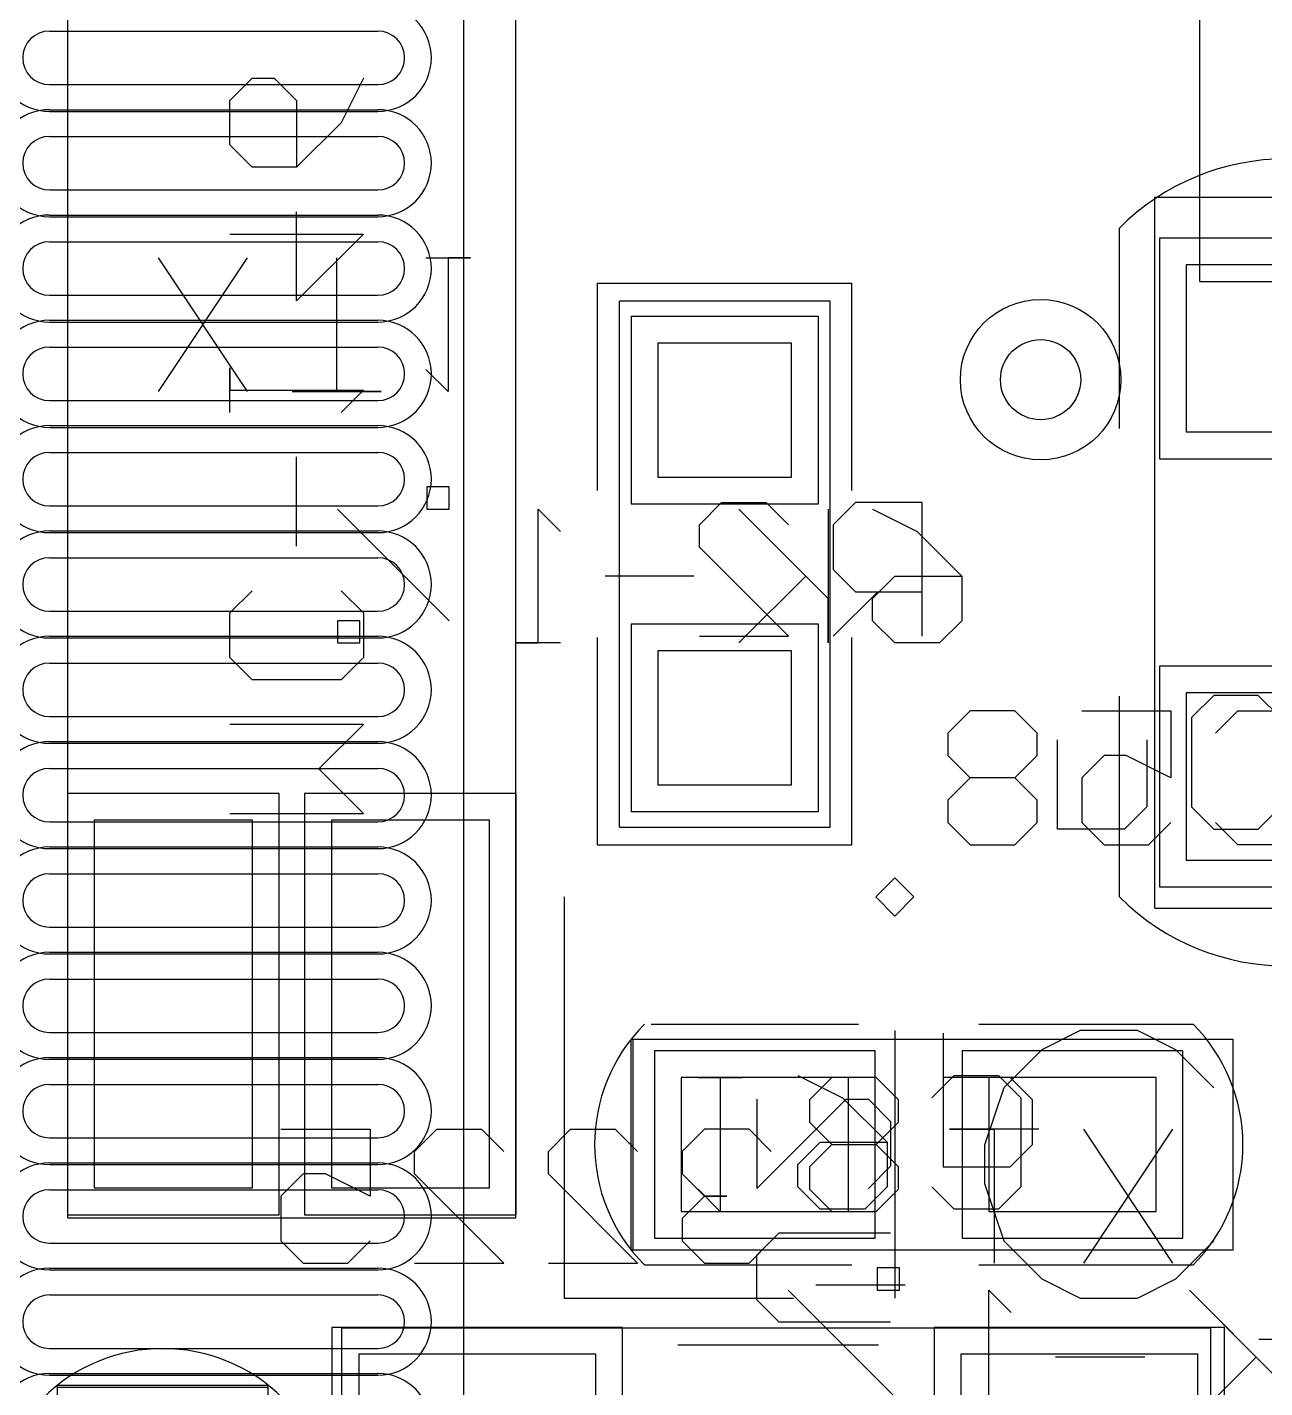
# Model space of a CAD drawing. Header units: millimetres. Extents: x 40.7 to 137.6, y 57.5 to 86.7.
# Drawn here: x 65.65 to 70.35, y 70.27 to 75.44 of the extents above; entities that cross this region are included whole.
import ezdxf

# ---------------------------------------------------------------- set-up
doc = ezdxf.new("R2010")
doc.units = ezdxf.units.MM
for name, color, linetype in [('BottomOverlay', 54, 'Continuous'), ('BottomPaste', 16, 'Continuous'), ('BottomSolder', 6, 'Continuous'), ('DrillDrawing', 1, 'Continuous'), ('Mechanical14', 56, 'Continuous'), ('Mechanical15', 56, 'Continuous'), ('Mechanical16', 56, 'Continuous'), ('MultiLayer', 9, 'Continuous'), ('TopOverlay', 2, 'Continuous'), ('TopPaste', 8, 'Continuous'), ('TopSolder', 216, 'Continuous'), ('ViaHoleLayer', 16, 'Continuous')]:
    doc.layers.add(name, color=color, linetype=linetype)

# ---------------------------------------------------------------- blocks, each defined once
blk = doc.blocks.new('0402C_B_11')
at = {"layer": 'BottomOverlay'}
for p, q in [((-0.4318, 0.4572), (0.3556, 0.4572)), ((0.8128, 0.4572), (1.6256, 0.4572)), ((-0.4572, -0.4572), (0.3302, -0.4572)), ((0.8128, -0.4572), (1.6256, -0.4572))]:
    blk.add_line(p, q, dxfattribs=at)
for centre, start, end in [((0, 0), 135, 225), ((1.1684, 0), 315, 45)]:
    blk.add_arc(centre, 0.6466, start, end, dxfattribs=at)
at = {"layer": 'BottomPaste'}
for p, q in [((-0.3175, 0.254), (-0.3175, -0.254)), ((0.3175, 0.254), (-0.3175, 0.254)), ((0.3175, -0.254), (0.3175, 0.254)), ((0.8509, 0.254), (0.8509, -0.254)), ((1.4859, 0.254), (0.8509, 0.254)), ((1.4859, -0.254), (1.4859, 0.254)), ((-0.3175, -0.254), (0.3175, -0.254)), ((0.8509, -0.254), (1.4859, -0.254))]:
    blk.add_line(p, q, dxfattribs=at)
at = {"layer": 'BottomSolder'}
for p, q in [((-0.4191, 0.3556), (-0.4191, -0.3556)), ((0.4191, 0.3556), (-0.4191, 0.3556)), ((0.4191, -0.3556), (0.4191, 0.3556)), ((0.7493, 0.3556), (0.7493, -0.3556)), ((1.5875, 0.3556), (0.7493, 0.3556)), ((1.5875, -0.3556), (1.5875, 0.3556)), ((-0.4191, -0.3556), (0.4191, -0.3556)), ((0.7493, -0.3556), (1.5875, -0.3556))]:
    blk.add_line(p, q, dxfattribs=at)
at = {"layer": 'Mechanical14'}
for p, q in [((-0.508, 0.4), (1.778, 0.4)), ((-0.508, -0.4), (-0.508, 0.4)), ((1.778, -0.4), (1.778, 0.4)), ((0.1256, 0.2626), (0.2949, 0.178)), ((0.6334, 0.178), (0.7181, 0.2626)), ((0.7181, 0.2626), (0.8874, 0.2626)), ((0.8874, 0.2626), (0.972, 0.178)), ((0.2949, 0.178), (0.4642, 0.0087)), ((0.972, 0.178), (0.972, -0.1606)), ((0.1256, -0.0759), (0.2102, 0.0087)), ((0.2102, 0.0087), (0.4642, 0.0087)), ((0.4642, 0.0087), (0.4642, -0.1606)), ((0.1256, -0.1606), (0.1256, -0.0759)), ((0.2102, -0.2452), (0.1256, -0.1606)), ((0.4642, -0.1606), (0.3795, -0.2452)), ((0.7181, -0.2452), (0.6334, -0.1606)), ((0.972, -0.1606), (0.8874, -0.2452)), ((0.3795, -0.2452), (0.2102, -0.2452)), ((0.8874, -0.2452), (0.7181, -0.2452)), ((-0.508, -0.4), (1.778, -0.4))]:
    blk.add_line(p, q, dxfattribs=at)
at = {"layer": 'Mechanical16'}
for p, q in [((0.677, 0.4233), (0.677, -0.0846)), ((-0.5, -0.4), (-0.5, 0.4)), ((-0.5, 0.4), (1.778, 0.4)), ((1.778, -0.4), (1.778, 0.4)), ((-0.254, 0.254), (-0.0847, 0.254)), ((-0.0847, 0.254), (-0.1694, 0.254)), ((-0.1694, 0.254), (-0.1694, -0.2538)), ((0.2538, 0.254), (0.1692, 0.1694)), ((0.4231, 0.254), (0.2538, 0.254)), ((0.5078, 0.1694), (0.4231, 0.254)), ((0.931, 0.254), (0.677, 0.254)), ((1.0156, 0.1694), (0.931, 0.254)), ((0.1692, 0.1694), (0.1692, 0.0847)), ((0.5078, 0.0847), (0.5078, 0.1694)), ((1.0156, 0.0001), (1.0156, 0.1694)), ((0.1692, 0.0847), (0.2538, 0.0001)), ((0.4231, 0.0001), (0.5078, 0.0847)), ((0.2538, 0.0001), (0.1692, -0.0846)), ((0.2538, 0.0001), (0.4231, 0.0001)), ((0.5078, -0.0846), (0.4231, 0.0001)), ((0.931, -0.0846), (1.0156, 0.0001)), ((0.1692, -0.0846), (0.1692, -0.1692)), ((0.5078, -0.1692), (0.5078, -0.0846)), ((0.677, -0.0846), (0.931, -0.0846)), ((-0.1694, -0.2538), (-0.254, -0.1692)), ((0.1692, -0.1692), (0.2538, -0.2538)), ((0.4231, -0.2538), (0.5078, -0.1692)), ((0.2538, -0.2538), (0.4231, -0.2538)), ((-0.5, -0.4), (1.778, -0.4))]:
    blk.add_line(p, q, dxfattribs=at)
blk = doc.blocks.new('0402C_B_46')
at = {"layer": 'BottomOverlay'}
for p, q in [((0.3556, 0.4572), (-0.4318, 0.4572)), ((1.6256, 0.4572), (0.8128, 0.4572)), ((0.3302, -0.4572), (-0.4572, -0.4572)), ((1.6256, -0.4572), (0.8128, -0.4572))]:
    blk.add_line(p, q, dxfattribs=at)
for centre, start, end in [((0, 0), 135, 225), ((1.1684, 0), 315, 45)]:
    blk.add_arc(centre, 0.6466, start, end, dxfattribs=at)
at = {"layer": 'BottomPaste'}
for p, q in [((-0.3175, 0.254), (-0.3175, -0.254)), ((0.3175, 0.254), (-0.3175, 0.254)), ((0.3175, -0.254), (0.3175, 0.254)), ((0.8509, 0.254), (0.8509, -0.254)), ((1.4859, 0.254), (0.8509, 0.254)), ((1.4859, -0.254), (1.4859, 0.254)), ((-0.3175, -0.254), (0.3175, -0.254)), ((0.8509, -0.254), (1.4859, -0.254))]:
    blk.add_line(p, q, dxfattribs=at)
at = {"layer": 'BottomSolder'}
for p, q in [((-0.4191, 0.3556), (-0.4191, -0.3556)), ((0.4191, 0.3556), (-0.4191, 0.3556)), ((0.4191, -0.3556), (0.4191, 0.3556)), ((0.7493, 0.3556), (0.7493, -0.3556)), ((1.5875, 0.3556), (0.7493, 0.3556)), ((1.5875, -0.3556), (1.5875, 0.3556)), ((-0.4191, -0.3556), (0.4191, -0.3556)), ((0.7493, -0.3556), (1.5875, -0.3556))]:
    blk.add_line(p, q, dxfattribs=at)
at = {"layer": 'Mechanical14'}
for p, q in [((-0.508, -0.4), (-0.508, 0.4)), ((1.778, 0.4), (-0.508, 0.4)), ((1.778, -0.4), (1.778, 0.4)), ((-0.2538, 0.1694), (-0.1692, 0.254)), ((-0.1692, 0.254), (0.1694, 0.254)), ((0.1694, 0.254), (0.254, 0.1694)), ((-0.2538, 0.0001), (-0.2538, 0.1694)), ((0.254, 0.1694), (0.254, 0.0001)), ((-0.1692, -0.0846), (-0.2538, 0.0001)), ((0.254, 0.0001), (0.1694, -0.0846)), ((-0.1692, -0.4231), (0.0001, -0.2538)), ((0.0001, -0.2538), (0.1694, -0.2538)), ((0.0001, -0.5078), (0.0001, -0.2538)), ((0.1694, -0.2538), (0.254, -0.3385)), ((0.254, -0.3385), (0.254, -0.5078)), ((1.778, -0.4), (-0.508, -0.4)), ((-0.2538, -0.5924), (-0.1692, -0.4231)), ((0.0847, -0.5924), (0.0001, -0.5078)), ((0.254, -0.5078), (0.1694, -0.5924)), ((0.1694, -0.5924), (0.0847, -0.5924)), ((-0.1692, -0.9309), (0.0001, -0.7617)), ((0.0001, -0.7617), (0.1694, -0.7617)), ((0.0001, -1.0156), (0.0001, -0.7617)), ((0.1694, -0.7617), (0.254, -0.8463)), ((0.254, -0.8463), (0.254, -1.0156)), ((-0.2538, -1.1002), (-0.1692, -0.9309)), ((0.0847, -1.1002), (0.0001, -1.0156)), ((0.254, -1.0156), (0.1694, -1.1002)), ((0.1694, -1.1002), (0.0847, -1.1002))]:
    blk.add_line(p, q, dxfattribs=at)
at = {"layer": 'Mechanical16'}
for p, q in [((1.778, 0.4), (-0.5, 0.4)), ((-0.5, -0.4), (-0.5, 0.4)), ((1.778, -0.4), (1.778, 0.4)), ((-0.2538, 0.1694), (-0.1692, 0.254)), ((0.254, 0.254), (0.254, 0.0847)), ((0.254, 0.1694), (-0.2538, 0.1694)), ((0.254, 0.0847), (0.254, 0.1694)), ((-0.1692, -0.1692), (-0.2538, -0.2538)), ((0.1694, -0.1692), (-0.1692, -0.1692)), ((0.254, -0.2538), (0.1694, -0.1692)), ((-0.2538, -0.2538), (-0.2538, -0.4231)), ((0.254, -0.4231), (0.254, -0.2538)), ((1.778, -0.4), (-0.5, -0.4)), ((-0.2538, -0.4231), (-0.1692, -0.5078)), ((0.1694, -0.5078), (0.254, -0.4231)), ((-0.1692, -0.5078), (0.1694, -0.5078)), ((-0.2538, -0.931), (0.0001, -0.677)), ((0.0001, -0.677), (0.0001, -1.0156)), ((0.254, -0.931), (-0.2538, -0.931))]:
    blk.add_line(p, q, dxfattribs=at)
blk = doc.blocks.new('0402R_B_48')
at = {"layer": 'BottomOverlay'}
for p, q in [((-0.2794, 0.4826), (-1.0668, 0.4826)), ((-1.0668, -0.4826), (-1.0668, 0.4826)), ((1.0668, 0.4826), (0.2794, 0.4826)), ((1.0668, -0.4826), (1.0668, 0.4826)), ((-0.2794, -0.4826), (-1.0668, -0.4826)), ((1.0668, -0.4826), (0.2794, -0.4826))]:
    blk.add_line(p, q, dxfattribs=at)
at = {"layer": 'BottomPaste'}
for p, q in [((-0.8382, 0.254), (-0.8382, -0.254)), ((-0.3302, 0.254), (-0.8382, 0.254)), ((-0.3302, -0.254), (-0.3302, 0.254)), ((0.3302, 0.254), (0.3302, -0.254)), ((0.8382, 0.254), (0.3302, 0.254)), ((0.8382, -0.254), (0.8382, 0.254)), ((-0.8382, -0.254), (-0.3302, -0.254)), ((0.3302, -0.254), (0.8382, -0.254))]:
    blk.add_line(p, q, dxfattribs=at)
at = {"layer": 'BottomSolder'}
for p, q in [((-0.9398, 0.3556), (-0.9398, -0.3556)), ((-0.2286, 0.3556), (-0.9398, 0.3556)), ((-0.2286, -0.3556), (-0.2286, 0.3556)), ((0.2286, 0.3556), (0.2286, -0.3556)), ((0.9398, 0.3556), (0.2286, 0.3556)), ((0.9398, -0.3556), (0.9398, 0.3556)), ((-0.9398, -0.3556), (-0.2286, -0.3556)), ((0.2286, -0.3556), (0.9398, -0.3556))]:
    blk.add_line(p, q, dxfattribs=at)
at = {"layer": 'Mechanical14'}
for p, q in [((0.2744, 0.75), (-0.2334, 0.75)), ((-0.2334, 0.75), (-0.2334, 0.4961)), ((0.1051, 0.4961), (0.1051, 0.75)), ((0.1051, 0.5807), (0.2744, 0.4114)), ((-0.2334, 0.4961), (-0.1488, 0.4114)), ((0.0205, 0.4114), (0.1051, 0.4961)), ((-1, -0.4), (-1, 0.4)), ((1, 0.4), (-1, 0.4)), ((-0.1488, 0.4114), (0.0205, 0.4114)), ((1, -0.4), (1, 0.4)), ((-0.2334, 0.1575), (-0.1488, 0.2422)), ((0.2744, 0.2422), (-0.0642, -0.0964)), ((0.2744, -0.0964), (0.2744, 0.2422)), ((-0.2334, -0.0118), (-0.2334, 0.1575)), ((-0.1488, -0.0964), (-0.2334, -0.0118)), ((-0.0642, -0.0964), (-0.1488, -0.0964)), ((1, -0.4), (-1, -0.4))]:
    blk.add_line(p, q, dxfattribs=at)
at = {"layer": 'Mechanical16'}
for p, q in [((-0.1232, 0.7307), (0.0461, 0.9)), ((0.0461, 0.9), (0.2154, 0.9)), ((0.0461, 0.6461), (0.0461, 0.9)), ((0.2154, 0.9), (0.3, 0.8154)), ((0.3, 0.8154), (0.3, 0.6461)), ((-0.2078, 0.5614), (-0.1232, 0.7307)), ((0.1307, 0.5614), (0.0461, 0.6461)), ((0.3, 0.6461), (0.2154, 0.5614)), ((0.2154, 0.5614), (0.1307, 0.5614)), ((1, 0.4), (-1, 0.4)), ((-1, -0.4), (-1, 0.4)), ((-0.2078, 0.3922), (0.3, 0.3922)), ((0.1307, 0.3922), (-0.2078, 0.0536)), ((0.3, 0.3922), (0.1307, 0.3922)), ((1, -0.4), (1, 0.4)), ((-0.2078, 0.0536), (0.0461, 0.3075)), ((0.0461, 0.3075), (0.3, 0.0536)), ((0.0461, -0.1157), (0.0461, -0.4542)), ((1, -0.4), (-1, -0.4)), ((-0.2078, -0.7081), (-0.1232, -0.6235)), ((0.3, -0.6235), (0.3, -0.7928)), ((0.3, -0.7081), (-0.2078, -0.7081)), ((0.3, -0.7928), (0.3, -0.7081)), ((-0.2078, -1.0467), (-0.2925, -1.0467)), ((-0.2925, -1.0467), (-0.2925, -1.1313)), ((0.2154, -1.0467), (-0.2078, -1.4699)), ((-0.2078, -1.1313), (-0.2078, -1.0467)), ((-0.2925, -1.1313), (-0.2078, -1.1313)), ((0.3, -1.3853), (0.2154, -1.3853)), ((0.2154, -1.3853), (0.2154, -1.4699)), ((0.3, -1.4699), (0.3, -1.3853)), ((0.2154, -1.4699), (0.3, -1.4699))]:
    blk.add_line(p, q, dxfattribs=at)
blk = doc.blocks.new('SMD3225_B_56')
at = {"layer": 'BottomOverlay'}
for p, q in [((1.905, 0.381), (0.889, 0.381)), ((-0.635, -1.524), (-0.635, -0.762)), ((0.762, -1.016), (0.762, -0.762)), ((3.429, -1.524), (3.429, -0.762)), ((2.032, -1.016), (0.762, -1.016)), ((2.032, -1.397), (2.032, -1.016)), ((1.905, -2.667), (0.889, -2.667))]:
    blk.add_line(p, q, dxfattribs=at)
at = {"layer": 'BottomPaste'}
for p, q in [((0.6, 0.45), (-0.6, 0.45)), ((-0.6, 0.45), (-0.6, -0.45)), ((0.6, -0.45), (0.6, 0.45)), ((3.394, 0.45), (2.194, 0.45)), ((2.194, 0.45), (2.194, -0.45)), ((3.394, -0.45), (3.394, 0.45)), ((-0.6, -0.45), (0.6, -0.45)), ((2.194, -0.45), (3.394, -0.45)), ((0.6, -1.836), (-0.6, -1.836)), ((-0.6, -1.836), (-0.6, -2.736)), ((0.6, -2.736), (0.6, -1.836)), ((3.394, -1.836), (2.194, -1.836)), ((2.194, -1.836), (2.194, -2.736)), ((3.394, -2.736), (3.394, -1.836)), ((-0.6, -2.736), (0.6, -2.736)), ((2.194, -2.736), (3.394, -2.736))]:
    blk.add_line(p, q, dxfattribs=at)
at = {"layer": 'BottomSolder'}
for p, q in [((0.7016, 0.5516), (-0.7016, 0.5516)), ((-0.7016, 0.5516), (-0.7016, -0.5516)), ((0.7016, -0.5516), (0.7016, 0.5516)), ((3.4956, 0.5516), (2.0924, 0.5516)), ((2.0924, 0.5516), (2.0924, -0.5516)), ((3.4956, -0.5516), (3.4956, 0.5516)), ((-0.7016, -0.5516), (0.7016, -0.5516)), ((2.0924, -0.5516), (3.4956, -0.5516)), ((0.7016, -1.7344), (-0.7016, -1.7344)), ((-0.7016, -1.7344), (-0.7016, -2.8376)), ((0.7016, -2.8376), (0.7016, -1.7344)), ((3.4956, -1.7344), (2.0924, -1.7344)), ((2.0924, -1.7344), (2.0924, -2.8376)), ((3.4956, -2.8376), (3.4956, -1.7344)), ((-0.7016, -2.8376), (0.7016, -2.8376)), ((2.0924, -2.8376), (3.4956, -2.8376))]:
    blk.add_line(p, q, dxfattribs=at)
at = {"layer": 'Mechanical14'}
for p, q in [((-0.7, -2.8), (-0.7, 0.5)), ((3.5, 0.5), (-0.7, 0.5)), ((3.5, -2.8), (3.5, 0.5)), ((-1.5682, -0.801), (-1.4836, -0.7164)), ((-1.4836, -0.7164), (-1.3143, -0.7164)), ((-1.3143, -0.7164), (-1.2296, -0.801)), ((-1.0604, -1.1396), (-1.0604, -0.7164)), ((-0.7218, -0.7164), (-0.7218, -1.1396)), ((-1.5682, -0.8856), (-1.5682, -0.801)), ((-1.2296, -1.2242), (-1.5682, -0.8856)), ((-0.9757, -1.2242), (-1.0604, -1.1396)), ((-0.7218, -1.1396), (-0.8064, -1.2242)), ((-1.5682, -1.2242), (-1.2296, -1.2242)), ((-0.8064, -1.2242), (-0.9757, -1.2242)), ((3.5, -2.8), (-0.7, -2.8))]:
    blk.add_line(p, q, dxfattribs=at)
at = {"layer": 'Mechanical16'}
for p, q in [((3.5, 0.5), (-0.7, 0.5)), ((-0.7, -2.8), (-0.7, 0.5)), ((3.5, -2.8), (3.5, 0.5)), ((-1.4538, 0.354), (-0.946, 0.0154)), ((-1.4538, 0.0154), (-0.946, 0.354)), ((-1.4538, -0.1538), (-1.4538, -0.4924)), ((-1.4538, -0.4924), (-1.4538, -0.3231)), ((-1.4538, -0.3231), (-0.946, -0.3231)), ((-0.8614, -0.6617), (-0.8614, -1.0002)), ((-1.3692, -1.1695), (-1.4538, -1.2541)), ((-0.946, -1.2541), (-1.0306, -1.1695)), ((-1.4538, -1.2541), (-1.4538, -1.4234)), ((-0.946, -1.4234), (-0.946, -1.2541)), ((-1.1999, -1.4234), (-1.1999, -1.3388)), ((-1.1999, -1.3388), (-1.1999, -1.4234)), ((-1.4538, -1.4234), (-1.3692, -1.5081)), ((-1.2846, -1.5081), (-1.1999, -1.4234)), ((-1.1999, -1.4234), (-1.1153, -1.5081)), ((-1.0306, -1.5081), (-0.946, -1.4234)), ((-1.3692, -1.5081), (-1.2846, -1.5081)), ((-1.1153, -1.5081), (-1.0306, -1.5081)), ((-1.4538, -1.762), (-1.3692, -1.6773)), ((-0.946, -1.6773), (-1.2846, -2.0159)), ((-0.946, -2.0159), (-0.946, -1.6773)), ((-1.4538, -1.9313), (-1.4538, -1.762)), ((-1.3692, -2.0159), (-1.4538, -1.9313)), ((-1.2846, -2.0159), (-1.3692, -2.0159)), ((-1.4538, -2.2698), (-1.3692, -2.1852)), ((-0.946, -2.1852), (-1.2846, -2.5237)), ((-0.946, -2.5237), (-0.946, -2.1852)), ((-1.4538, -2.4391), (-1.4538, -2.2698)), ((-1.3692, -2.5237), (-1.4538, -2.4391)), ((-1.2846, -2.5237), (-1.3692, -2.5237)), ((-1.4538, -3.0316), (-1.4538, -2.693)), ((-1.4538, -2.693), (-1.1999, -2.693)), ((-1.1999, -2.693), (-1.2846, -2.8623)), ((-0.946, -2.7777), (-1.0306, -2.693)), ((-0.946, -2.9469), (-0.946, -2.7777)), ((3.5, -2.8), (-0.7, -2.8)), ((-1.2846, -2.8623), (-1.2846, -2.9469)), ((-1.2846, -2.9469), (-1.1999, -3.0316)), ((-1.0306, -3.0316), (-0.946, -2.9469)), ((-1.1999, -3.0316), (-1.0306, -3.0316))]:
    blk.add_line(p, q, dxfattribs=at)
blk = doc.blocks.new('XTAL_7015_B_59')
at = {"layer": 'BottomOverlay'}
for p, q in [((-0.8318, 4.0894), (-0.8318, -3.8354)), ((0.8682, 4.0894), (-0.8318, 4.0894)), ((0.8682, 4.0894), (0.8682, -3.8354))]:
    blk.add_line(p, q, dxfattribs=at)
at = {"layer": 'BottomPaste'}
for p, q in [((-0.1318, 3.9759), (-0.7318, 3.9759)), ((-0.7318, 3.9759), (-0.7318, 2.5789)), ((-0.1318, 2.5789), (-0.1318, 3.9759)), ((0.7682, 3.9759), (0.1682, 3.9759)), ((0.1682, 3.9759), (0.1682, 2.5789)), ((0.7682, 2.5789), (0.7682, 3.9759)), ((-0.7318, 2.5789), (-0.1318, 2.5789)), ((0.1682, 2.5789), (0.7682, 2.5789))]:
    blk.add_line(p, q, dxfattribs=at)
at = {"layer": 'BottomSolder'}
for p, q in [((-0.0302, 4.0775), (-0.8334, 4.0775)), ((-0.8334, 4.0775), (-0.8334, 2.4773)), ((-0.0302, 2.4773), (-0.0302, 4.0775)), ((0.8698, 4.0775), (0.0666, 4.0775)), ((0.0666, 4.0775), (0.0666, 2.4773)), ((0.8698, 2.4773), (0.8698, 4.0775)), ((-0.8334, 2.4773), (-0.0302, 2.4773)), ((0.0666, 2.4773), (0.8698, 2.4773))]:
    blk.add_line(p, q, dxfattribs=at)
at = {"layer": 'Mechanical14'}
for p, q in [((-0.5753, 0.4438), (-0.5753, 0.9516)), ((-0.5753, 0.9516), (-0.4907, 0.867)), ((0.0172, 0.9516), (-0.3214, 0.9516)), ((-0.3214, 0.9516), (-0.1521, 0.9516)), ((-0.1521, 0.9516), (-0.1521, 0.4438)), ((0.525, 0.9516), (0.1864, 0.4438)), ((0.1864, 0.9516), (0.525, 0.4438)), ((-0.4907, 0.4438), (-0.6599, 0.4438)), ((-0.6599, 0.4438), (-0.5753, 0.4438))]:
    blk.add_line(p, q, dxfattribs=at)
at = {"layer": 'Mechanical16'}
for p, q in [((0.254, 2.554), (-0.2538, 2.554)), ((-0.2538, 2.554), (-0.0846, 2.3847)), ((-0.0846, 2.3847), (-0.2538, 2.2154)), ((-0.2538, 2.2154), (0.254, 2.2154)), ((-0.2538, 1.9615), (-0.1692, 2.0462)), ((-0.1692, 2.0462), (0.1694, 2.0462)), ((0.1694, 2.0462), (0.254, 1.9615)), ((-0.2538, 1.7922), (-0.2538, 1.9615)), ((0.254, 1.9615), (0.254, 1.7922)), ((-0.1692, 1.7076), (-0.2538, 1.7922)), ((0.254, 1.7922), (0.1694, 1.7076)), ((0.0001, 1.5383), (0.0001, 1.1998)), ((-0.2538, 0.9459), (-0.1692, 1.0305)), ((0.254, 1.0305), (0.254, 0.8612)), ((0.254, 0.9459), (-0.2538, 0.9459)), ((0.254, 0.8612), (0.254, 0.9459)), ((-0.2538, 0.3534), (0.0001, 0.6073)), ((0.0001, 0.6073), (0.0001, 0.2687)), ((0.254, 0.3534), (-0.2538, 0.3534)), ((-0.1692, -0.0698), (0.0001, 0.0995)), ((0.0001, 0.0995), (0.1694, 0.0995)), ((0.0001, -0.1545), (0.0001, 0.0995)), ((0.1694, 0.0995), (0.254, 0.0148)), ((0.254, 0.0148), (0.254, -0.1545)), ((-0.2538, -0.2391), (-0.1692, -0.0698)), ((0.0847, -0.2391), (0.0001, -0.1545)), ((0.254, -0.1545), (0.1694, -0.2391)), ((0.1694, -0.2391), (0.0847, -0.2391))]:
    blk.add_line(p, q, dxfattribs=at)
blk = doc.blocks.new('0603C_B_67')
at = {"layer": 'BottomOverlay'}
for p, q in [((-0.4572, 0.635), (0.3048, 0.635)), ((1.3208, 0.635), (2.0828, 0.635)), ((-0.4572, -0.635), (0.3048, -0.635)), ((1.3208, -0.635), (2.0828, -0.635))]:
    blk.add_line(p, q, dxfattribs=at)
for centre, start, end in [((0.1778, 0), 135, 225), ((1.4478, 0), 315, 45)]:
    blk.add_arc(centre, 0.898, start, end, dxfattribs=at)
at = {"layer": 'BottomPaste'}
for p, q in [((-0.3175, 0.381), (-0.3175, -0.381)), ((0.3175, 0.381), (-0.3175, 0.381)), ((0.3175, -0.381), (0.3175, 0.381)), ((1.3081, 0.381), (1.3081, -0.381)), ((1.9431, 0.381), (1.3081, 0.381)), ((1.9431, -0.381), (1.9431, 0.381)), ((-0.3175, -0.381), (0.3175, -0.381)), ((1.3081, -0.381), (1.9431, -0.381))]:
    blk.add_line(p, q, dxfattribs=at)
at = {"layer": 'BottomSolder'}
for p, q in [((-0.4191, 0.4826), (-0.4191, -0.4826)), ((0.4191, 0.4826), (-0.4191, 0.4826)), ((0.4191, -0.4826), (0.4191, 0.4826)), ((1.2065, 0.4826), (1.2065, -0.4826)), ((2.0447, 0.4826), (1.2065, 0.4826)), ((2.0447, -0.4826), (2.0447, 0.4826)), ((-0.4191, -0.4826), (0.4191, -0.4826)), ((1.2065, -0.4826), (2.0447, -0.4826))]:
    blk.add_line(p, q, dxfattribs=at)
at = {"layer": 'Mechanical14'}
for p, q in [((-0.1746, 1.286), (-0.2592, 1.2014)), ((-0.0899, 1.286), (-0.1746, 1.286)), ((-0.0053, 1.2014), (-0.0899, 1.286)), ((0.0794, 1.286), (-0.0053, 1.2014)), ((0.164, 1.286), (0.0794, 1.286)), ((0.2486, 1.2014), (0.164, 1.286)), ((-0.2592, 1.2014), (-0.2592, 1.0321)), ((-0.0053, 1.0321), (-0.0053, 1.2014)), ((0.2486, 1.0321), (0.2486, 1.2014)), ((-0.2592, 1.0321), (-0.1746, 0.9475)), ((-0.0899, 0.9475), (-0.0053, 1.0321)), ((-0.0053, 1.0321), (0.0794, 0.9475)), ((0.164, 0.9475), (0.2486, 1.0321)), ((-0.1746, 0.9475), (-0.0899, 0.9475)), ((0.0794, 0.9475), (0.164, 0.9475)), ((-0.1746, 0.7782), (-0.2592, 0.6936)), ((-0.0053, 0.7782), (-0.1746, 0.7782)), ((0.0794, 0.6936), (-0.0053, 0.7782)), ((0.2486, 0.7782), (0.2486, 0.4396)), ((-0.2592, 0.6936), (-0.2592, 0.5243)), ((0.0794, 0.6089), (0.0794, 0.6936)), ((-0.0053, 0.4396), (0.0794, 0.6089)), ((-0.2592, 0.5243), (-0.1746, 0.4396)), ((-0.5, 0.5), (-0.5, -0.5)), ((-0.5, 0.5), (2.2, 0.5)), ((2.2, 0.5), (2.2, -0.5)), ((0.2486, 0.4396), (-0.0053, 0.4396)), ((-0.2592, 0.1857), (-0.1746, 0.2704)), ((0.164, 0.2704), (0.2486, 0.1857)), ((-0.2592, 0.0164), (-0.2592, 0.1857)), ((0.2486, 0.1857), (0.2486, 0.0164)), ((-0.1746, -0.0682), (-0.2592, 0.0164)), ((0.2486, 0.0164), (0.164, -0.0682)), ((0.164, -0.0682), (-0.1746, -0.0682)), ((-0.5, -0.5), (2.2, -0.5))]:
    blk.add_line(p, q, dxfattribs=at)
at = {"layer": 'Mechanical16'}
for p, q in [((-0.2, 0.6157), (-0.2, 0.8696)), ((-0.2, 0.8696), (0.1386, 0.8696)), ((-0.1154, 0.531), (-0.2, 0.6157)), ((0.1386, 0.531), (-0.1154, 0.531)), ((-0.5, 0.5), (2.2, 0.5)), ((-0.5, 0.5), (-0.5, -0.5)), ((2.2, 0.5), (2.2, -0.5)), ((-0.1154, 0.3618), (-0.2, 0.2771)), ((0.2232, 0.3618), (-0.1154, 0.3618)), ((0.3078, 0.2771), (0.2232, 0.3618)), ((-0.2, 0.2771), (-0.2, 0.1078)), ((0.3078, 0.1078), (0.3078, 0.2771)), ((-0.2, 0.1078), (-0.1154, 0.0232)), ((0.2232, 0.0232), (0.3078, 0.1078)), ((-0.1154, 0.0232), (0.2232, 0.0232)), ((-0.2, -0.4), (-0.2, -0.2307)), ((-0.2, -0.2307), (-0.2, -0.3154)), ((-0.2, -0.3154), (0.3078, -0.3154)), ((0.3078, -0.3154), (0.2232, -0.4)), ((-0.5, -0.5), (2.2, -0.5))]:
    blk.add_line(p, q, dxfattribs=at)
blk = doc.blocks.new('0402R_B_81')
at = {"layer": 'BottomOverlay'}
for p, q in [((-1.0668, -0.4826), (-1.0668, 0.4826)), ((-0.2794, 0.4826), (-1.0668, 0.4826)), ((1.0668, 0.4826), (0.2794, 0.4826)), ((1.0668, -0.4826), (1.0668, 0.4826)), ((-0.2794, -0.4826), (-1.0668, -0.4826)), ((1.0668, -0.4826), (0.2794, -0.4826))]:
    blk.add_line(p, q, dxfattribs=at)
at = {"layer": 'BottomPaste'}
for p, q in [((-0.8382, 0.254), (-0.8382, -0.254)), ((-0.3302, 0.254), (-0.8382, 0.254)), ((-0.3302, -0.254), (-0.3302, 0.254)), ((0.3302, 0.254), (0.3302, -0.254)), ((0.8382, 0.254), (0.3302, 0.254)), ((0.8382, -0.254), (0.8382, 0.254)), ((-0.8382, -0.254), (-0.3302, -0.254)), ((0.3302, -0.254), (0.8382, -0.254))]:
    blk.add_line(p, q, dxfattribs=at)
at = {"layer": 'BottomSolder'}
for p, q in [((-0.9398, 0.3556), (-0.9398, -0.3556)), ((-0.2286, 0.3556), (-0.9398, 0.3556)), ((-0.2286, -0.3556), (-0.2286, 0.3556)), ((0.2286, 0.3556), (0.2286, -0.3556)), ((0.9398, 0.3556), (0.2286, 0.3556)), ((0.9398, -0.3556), (0.9398, 0.3556)), ((-0.9398, -0.3556), (-0.2286, -0.3556)), ((0.2286, -0.3556), (0.9398, -0.3556))]:
    blk.add_line(p, q, dxfattribs=at)
at = {"layer": 'Mechanical14'}
for p, q in [((0.2328, 0.7408), (-0.275, 0.7408)), ((-0.275, 0.7408), (-0.275, 0.4869)), ((0.0635, 0.4869), (0.0635, 0.7408)), ((0.0635, 0.5715), (0.2328, 0.4022)), ((-0.275, 0.4869), (-0.1904, 0.4022)), ((-0.0211, 0.4022), (0.0635, 0.4869)), ((1, 0.4), (-1, 0.4)), ((-1, -0.4), (-1, 0.4)), ((-0.1904, 0.4022), (-0.0211, 0.4022)), ((1, -0.4), (1, 0.4)), ((-0.275, -0.021), (-0.0211, 0.233)), ((-0.0211, 0.233), (-0.0211, -0.1056)), ((0.2328, -0.021), (-0.275, -0.021)), ((-0.275, -0.5288), (-0.0211, -0.2749)), ((-0.0211, -0.2749), (-0.0211, -0.6134)), ((1, -0.4), (-1, -0.4)), ((0.2328, -0.5288), (-0.275, -0.5288))]:
    blk.add_line(p, q, dxfattribs=at)
at = {"layer": 'Mechanical16'}
for p, q in [((-0.2078, 0.8154), (-0.1232, 0.9)), ((0.3, 0.9), (0.3, 0.7307)), ((0.3, 0.8154), (-0.2078, 0.8154)), ((0.3, 0.7307), (0.3, 0.8154)), ((-0.1232, 0.4768), (-0.2078, 0.3922)), ((0.2154, 0.4768), (-0.1232, 0.4768)), ((0.3, 0.3922), (0.2154, 0.4768)), ((-1, -0.4), (-1, 0.4)), ((1, 0.4), (-1, 0.4)), ((-0.2078, 0.3922), (-0.2078, 0.2229)), ((0.3, 0.2229), (0.3, 0.3922)), ((1, -0.4), (1, 0.4)), ((-0.2078, 0.2229), (-0.1232, 0.1382)), ((0.2154, 0.1382), (0.3, 0.2229)), ((-0.1232, 0.1382), (0.2154, 0.1382)), ((-0.1232, -0.031), (-0.2078, -0.1157)), ((0.2154, -0.031), (-0.1232, -0.031)), ((0.3, -0.1157), (0.2154, -0.031)), ((-0.2078, -0.1157), (-0.2078, -0.2849)), ((0.3, -0.2849), (0.3, -0.1157)), ((-0.2078, -0.2849), (-0.1232, -0.3696)), ((0.2154, -0.3696), (0.3, -0.2849)), ((1, -0.4), (-1, -0.4)), ((-0.1232, -0.3696), (0.2154, -0.3696)), ((-0.2078, -0.5389), (0.3, -0.5389)), ((0.1307, -0.5389), (-0.2078, -0.8774)), ((0.3, -0.5389), (0.1307, -0.5389)), ((-0.2078, -0.8774), (0.0461, -0.6235)), ((0.0461, -0.6235), (0.3, -0.8774)), ((0.0461, -1.0467), (0.0461, -1.3853)), ((-0.2078, -1.6392), (-0.1232, -1.5545)), ((0.3, -1.5545), (0.3, -1.7238)), ((0.3, -1.6392), (-0.2078, -1.6392)), ((0.3, -1.7238), (0.3, -1.6392)), ((-0.2078, -1.9777), (-0.2925, -1.9777)), ((-0.2925, -1.9777), (-0.2925, -2.0624)), ((0.2154, -1.9777), (-0.2078, -2.4009)), ((-0.2078, -2.0624), (-0.2078, -1.9777)), ((-0.2925, -2.0624), (-0.2078, -2.0624)), ((0.3, -2.3163), (0.2154, -2.3163)), ((0.2154, -2.3163), (0.2154, -2.4009)), ((0.3, -2.4009), (0.3, -2.3163)), ((0.2154, -2.4009), (0.3, -2.4009))]:
    blk.add_line(p, q, dxfattribs=at)
blk = doc.blocks.new('TF_SHORT_91')
at = {"layer": 'TopOverlay'}
for q in [(-6.4, 6.5), (6.7, 0)]:
    blk.add_line((-6.4, 0), q, dxfattribs=at)
blk = doc.blocks.new('ELQFP128_107')
at = {"layer": 'Mechanical15'}
blk.add_line((8.675, -8.675), (8.675, 8.675), dxfattribs=at)
at = {"layer": 'TopPaste'}
for p, q in [((7.1016, 4.7016), (8.3484, 4.7016)), ((7.1016, 4.4984), (8.3484, 4.4984)), ((7.1016, 4.3016), (8.3484, 4.3016)), ((7.1016, 4.0984), (8.3484, 4.0984)), ((7.1016, 3.9016), (8.3484, 3.9016)), ((7.1016, 3.6984), (8.3484, 3.6984)), ((7.1016, 3.5016), (8.3484, 3.5016)), ((7.1016, 3.2984), (8.3484, 3.2984)), ((7.1016, 3.1016), (8.3484, 3.1016)), ((7.1016, 2.8984), (8.3484, 2.8984)), ((7.1016, 2.7016), (8.3484, 2.7016)), ((7.1016, 2.4984), (8.3484, 2.4984)), ((7.1016, 2.3016), (8.3484, 2.3016)), ((7.1016, 2.0984), (8.3484, 2.0984)), ((7.1016, 1.9016), (8.3484, 1.9016)), ((7.1016, 1.6984), (8.3484, 1.6984)), ((7.1016, 1.5016), (8.3484, 1.5016)), ((7.1016, 1.2984), (8.3484, 1.2984)), ((7.1016, 1.1016), (8.3484, 1.1016)), ((7.1016, 0.8984), (8.3484, 0.8984)), ((7.1016, 0.7016), (8.3484, 0.7016)), ((7.1016, 0.4984), (8.3484, 0.4984)), ((7.1016, 0.3016), (8.3484, 0.3016)), ((7.1016, 0.0984), (8.3484, 0.0984)), ((7.1016, -0.0984), (8.3484, -0.0984)), ((7.1016, -0.3016), (8.3484, -0.3016))]:
    blk.add_line(p, q, dxfattribs=at)
for centre, start, end in [((7.1016, 4.6), 90, 270), ((8.3484, 4.6), 270, 90), ((7.1016, 4.2), 90, 270), ((8.3484, 4.2), 270, 90), ((7.1016, 3.8), 90, 270), ((8.3484, 3.8), 270, 90), ((7.1016, 3.4), 90, 270), ((8.3484, 3.4), 270, 90), ((7.1016, 3), 90, 270), ((8.3484, 3), 270, 90), ((7.1016, 2.6), 90, 270), ((8.3484, 2.6), 270, 90), ((7.1016, 2.2), 90, 270), ((8.3484, 2.2), 270, 90), ((7.1016, 1.8), 90, 270), ((8.3484, 1.8), 270, 90), ((7.1016, 1.4), 90, 270), ((8.3484, 1.4), 270, 90), ((7.1016, 1), 90, 270), ((8.3484, 1), 270, 90), ((7.1016, 0.6), 90, 270), ((8.3484, 0.6), 270, 90), ((7.1016, 0.2), 90, 270), ((8.3484, 0.2), 270, 90), ((7.1016, -0.2), 90, 270), ((8.3484, -0.2), 270, 90)]:
    blk.add_arc(centre, 0.1016, start, end, dxfattribs=at)
at = {"layer": 'TopSolder'}
for p, q in [((7.1016, 4.4032), (8.3484, 4.4032)), ((7.1016, 4.3968), (8.3484, 4.3968)), ((7.1016, 4.0032), (8.3484, 4.0032)), ((7.1016, 3.9968), (8.3484, 3.9968)), ((7.1016, 3.6032), (8.3484, 3.6032)), ((7.1016, 3.5968), (8.3484, 3.5968)), ((7.1016, 3.2032), (8.3484, 3.2032)), ((7.1016, 3.1968), (8.3484, 3.1968)), ((7.1016, 2.8032), (8.3484, 2.8032)), ((7.1016, 2.7968), (8.3484, 2.7968)), ((7.1016, 2.4032), (8.3484, 2.4032)), ((7.1016, 2.3968), (8.3484, 2.3968)), ((7.1016, 2.0032), (8.3484, 2.0032)), ((7.1016, 1.9968), (8.3484, 1.9968)), ((7.1016, 1.6032), (8.3484, 1.6032)), ((7.1016, 1.5968), (8.3484, 1.5968)), ((7.1016, 1.2032), (8.3484, 1.2032)), ((7.1016, 1.1968), (8.3484, 1.1968)), ((7.1016, 0.8032), (8.3484, 0.8032)), ((7.1016, 0.7968), (8.3484, 0.7968)), ((7.1016, 0.4032), (8.3484, 0.4032)), ((7.1016, 0.3968), (8.3484, 0.3968)), ((7.1016, 0.0032), (8.3484, 0.0032)), ((7.1016, -0.0032), (8.3484, -0.0032)), ((7.1016, -0.3968), (8.3484, -0.3968)), ((7.1016, -0.4032), (8.3484, -0.4032))]:
    blk.add_line(p, q, dxfattribs=at)
for centre, start, end in [((7.1016, 4.6), 90, 270), ((8.3484, 4.6), 270, 90), ((7.1016, 4.2), 90, 270), ((8.3484, 4.2), 270, 90), ((7.1016, 3.8), 90, 270), ((8.3484, 3.8), 270, 90), ((7.1016, 3.4), 90, 270), ((8.3484, 3.4), 270, 90), ((7.1016, 3), 90, 270), ((8.3484, 3), 270, 90), ((7.1016, 2.6), 90, 270), ((8.3484, 2.6), 270, 90), ((7.1016, 2.2), 90, 270), ((8.3484, 2.2), 270, 90), ((7.1016, 1.8), 90, 270), ((8.3484, 1.8), 270, 90), ((7.1016, 1.4), 90, 270), ((8.3484, 1.4), 270, 90), ((7.1016, 1), 90, 270), ((8.3484, 1), 270, 90), ((7.1016, 0.6), 90, 270), ((8.3484, 0.6), 270, 90), ((7.1016, 0.2), 90, 270), ((8.3484, 0.2), 270, 90), ((7.1016, -0.2), 90, 270), ((8.3484, -0.2), 270, 90), ((7.1016, -0.6), 90, 270), ((8.3484, -0.6), 270, 90)]:
    blk.add_arc(centre, 0.2032, start, end, dxfattribs=at)

msp = doc.modelspace()

# ---------------------------------------------------------------- linework, layer by layer
at = {"layer": 'DrillDrawing'}
msp.add_circle((69.5, 74.1), 0.1524, dxfattribs=at)
at = {"layer": 'MultiLayer'}
msp.add_circle((69.5, 74.1), 0.3048, dxfattribs=at)
at = {"layer": 'TopOverlay'}
for p, q in [((68.9462, 72.2082), (68.8737, 72.1357)), ((69.0188, 72.1357), (68.9462, 72.2082)), ((67.691, 72.1357), (67.691, 70.612)), ((68.8737, 72.1357), (68.9462, 72.0631)), ((68.9462, 72.0631), (69.0188, 72.1357)), ((68.9462, 71.6278), (68.9462, 70.612)), ((69.65, 71.6278), (69.5049, 71.5552)), ((69.8677, 71.6278), (69.65, 71.6278)), ((70.0128, 71.5552), (69.8677, 71.6278)), ((69.5049, 71.5552), (69.3598, 71.4101)), ((70.1579, 71.4101), (70.0128, 71.5552)), ((69.3598, 71.4101), (69.2872, 71.1924)), ((69.2872, 71.1924), (69.2872, 71.0473)), ((69.2872, 71.0473), (69.3598, 70.8297)), ((69.3598, 70.8297), (69.5049, 70.6846)), ((70.0128, 70.6846), (70.1579, 70.8297)), ((69.5049, 70.6846), (69.65, 70.612)), ((69.8677, 70.612), (70.0128, 70.6846)), ((67.691, 70.612), (68.5617, 70.612)), ((69.65, 70.612), (69.8677, 70.612))]:
    msp.add_line(p, q, dxfattribs=at)
at = {"layer": 'ViaHoleLayer'}
msp.add_circle((69.5, 74.1), 0.1524, dxfattribs=at)

# ---------------------------------------------------------------- block references
for name, p, rotation in [('TF_SHORT_91', (76.5048, 74.4728), 360), ('ELQFP128_107', (58.635, 70.7222), 360), ('XTAL_7015_B_59', (66.675, 75.0062), 180), ('0603C_B_67', (70.4342, 72.5932), 90), ('0402R_B_48', (68.3006, 73.4), 270), ('0402C_B_11', (68.453, 71.1952), 360), ('0402R_B_81', (70.9422, 70.4342), 270), ('SMD3225_B_56', (69.6468, 69.7992), 270), ('0402C_B_46', (66.167, 69.7738), 270)]:
    msp.add_blockref(name, p, dxfattribs=dict(rotation=rotation))

doc.saveas('drawing.dxf')
